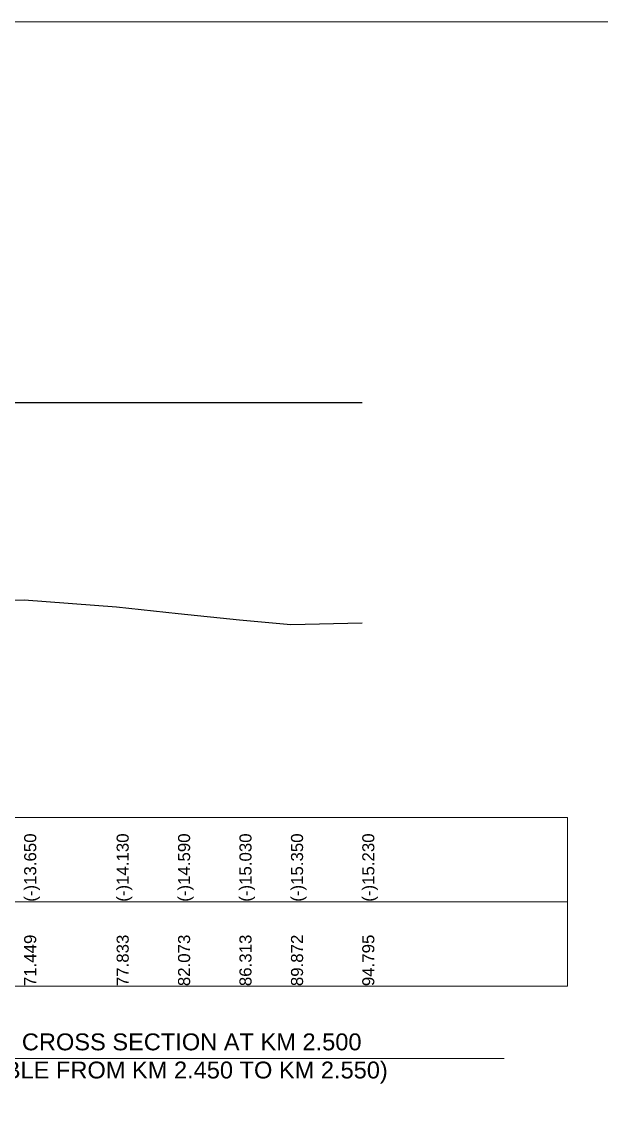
# Model space of a CAD drawing. Header units: inches. Extents: x 66615 to 414904, y -29123 to 90068.
# Drawn here: x 209074 to 211475, y 27961 to 32455 of the extents above; entities that cross this region are included whole.
import ezdxf

# ---------------------------------------------------------------- set-up
doc = ezdxf.new("R2010")
doc.units = ezdxf.units.IN
doc.header["$LTSCALE"] = 7
doc.header["$MEASUREMENT"] = 0
for name, color, linetype, lineweight in [('Cross section Data Border', 7, 'Continuous', 9), ('Cross Section Labels', 7, 'Continuous', 9), ('Existing_Bed_Level for Xsection', 7, 'Continuous', 25), ('Long Section Labels', 7, 'Continuous', 9)]:
    doc.layers.add(name, color=color, linetype=linetype, lineweight=lineweight)
doc.styles.get("Standard").update_dxf_attribs({"font": 'arial.ttf'})
doc.dimstyles.get("Standard").update_dxf_attribs({"dimtxt": 0.18, "dimasz": 0.18, "dimexe": 0.18, "dimexo": 0.0625, "dimgap": 0.09, "dimtad": 0, "dimtih": 1, "dimtoh": 1, "dimdec": 4, "dimzin": 0, "dimdsep": 46, "dimtxsty": 'Standard', "dimcen": 0.09, "dimadec": 0, "dimazin": 0, "dimtfac": 1, "dimtdec": 4, "dimtofl": 0, "dimtmove": 0, "dimatfit": 3, "dimfxl": 1, "dimtolj": 1, "dimtzin": 0, "dimarcsym": 0})

msp = doc.modelspace()

# ---------------------------------------------------------------- linework, layer by layer
at = {"layer": 'Cross section Data Border'}
msp.add_lwpolyline([(204660.9187, 29154.87399), (211335.20536, 29154.87399), (211335.20536, 28454.87399), (204660.9187, 28454.87399)], close=True, dxfattribs=at)
msp.add_lwpolyline([(204660.9187, 28804.87399), (211335.20536, 28804.87399)], dxfattribs=at)
at = {"layer": 'Cross Section Labels'}
msp.add_lwpolyline([(204560.9187, 32454.87399), (214560.9187, 32454.87399), (214560.9187, 25383.87399), (204560.9187, 25383.87399)], close=True, dxfattribs=at)
msp.add_lwpolyline([(208048.9187, 28154.87399), (209560.9187, 28154.87399), (211072.9187, 28154.87399)], dxfattribs=at)
at = {"layer": 'Existing_Bed_Level for Xsection'}
for points in [[(205560.9187, 30875.87399), (210484.91425, 30875.87399)], [(208829.7612, 30053.87399), (209084.20034, 30056.87399), (209467.23267, 30028.07399), (209721.63166, 30000.47399), (209976.04633, 29974.07399), (210189.57126, 29954.87399), (210484.91425, 29962.07399)]]:
    msp.add_lwpolyline(points, dxfattribs=at)

# ---------------------------------------------------------------- texts
at = {"layer": 'Cross Section Labels', "insert": (209560.9187, 28154.87399), "char_height": 70, "attachment_point": 5}
msp.add_mtext('TYPICAL CROSS SECTION AT KM 2.500^J( APPLICABLE FROM KM 2.450 TO KM 2.550)', dxfattribs=at)
at = {"layer": 'Long Section Labels', "char_height": 50, "attachment_point": 1, "rotation": 90}
for s, insert in [('(-)13.650', (209084.20034, 28804.87399)), ('(-)14.130', (209467.23267, 28804.87399)), ('(-)14.590', (209721.63166, 28804.87399)), ('(-)15.030', (209976.04633, 28804.87399)), ('(-)15.350', (210189.57126, 28804.87399)), ('(-)15.230', (210484.91425, 28804.87399)), ('71.449', (209084.20034, 28454.87399)), ('77.833', (209467.23267, 28454.87399)), ('82.073', (209721.63166, 28454.87399)), ('86.313', (209976.04633, 28454.87399)), ('89.872', (210189.57126, 28454.87399)), ('94.795', (210484.91425, 28454.87399))]:
    msp.add_mtext(s, dxfattribs=dict(at, insert=insert))

# ---------------------------------------------------------------- leaders
at = {"layer": 'Cross Section Labels', "annotation_type": 0, "has_hookline": 1, "hookline_direction": 0}
for points, text_width in [([(206886.44757, 30687.58208), (206886.44757, 31804.87399), (207812.54339, 31804.87399)], 2510.77763), ([(207512.63339, 30350.4551), (207512.63339, 31654.87399), (207812.54339, 31654.87399)], 2345.7367)]:
    msp.add_leader(points, dimstyle='Standard', override={"dimasz": 72}, dxfattribs=dict(at, text_width=text_width))

doc.saveas('drawing.dxf')
